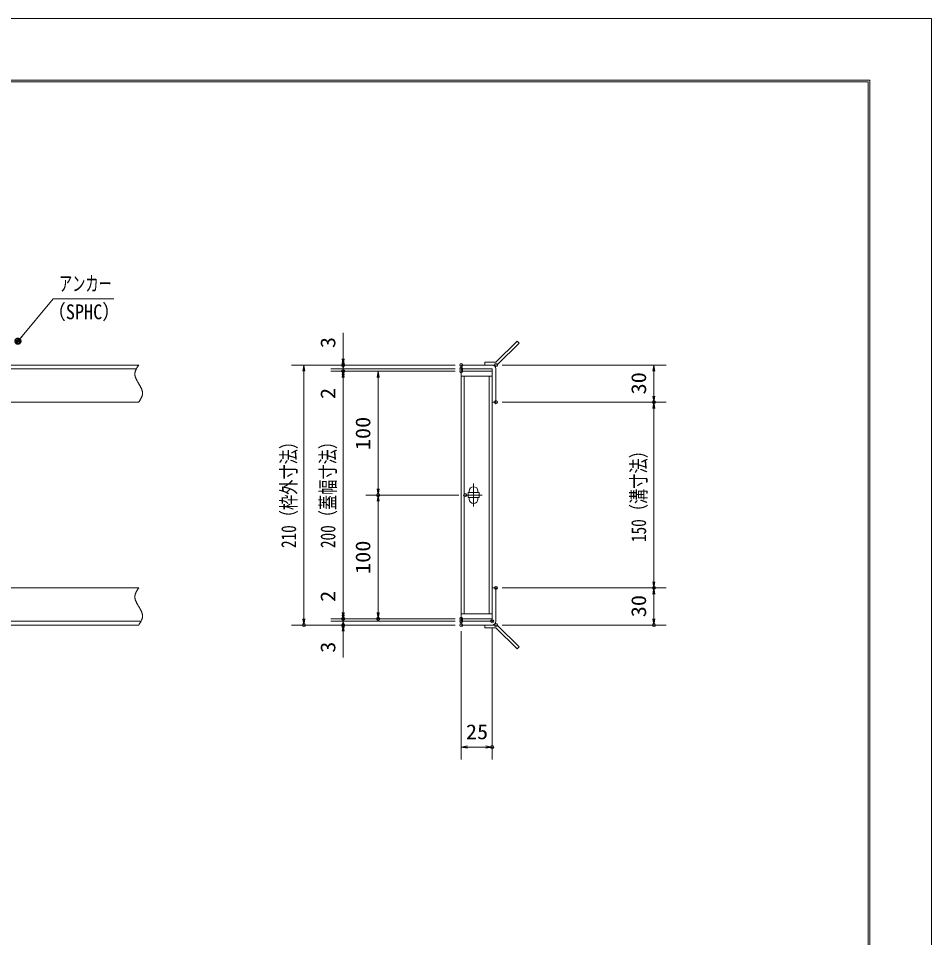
# Model space of a CAD drawing. Units: millimetres, scale not verified. Extents: x -1050 to 1050, y -742 to 742.
# Drawn here: x 312 to 1050, y 0 to 742 of the extents above; entities that cross this region are included whole.
import ezdxf
from ezdxf.enums import TextEntityAlignment as Align

# ---------------------------------------------------------------- set-up
doc = ezdxf.new("R2010")
doc.units = ezdxf.units.MM
doc.header["$LTSCALE"] = 5
doc.header["$PDMODE"] = 32
doc.header["$PDSIZE"] = 2.5
doc.linetypes.add('CHAIN1', pattern=[8, 5, -1, 1, -1])
doc.linetypes.add('DOUBLE_CHAIN1', pattern=[8.8, 5, -1, 0.6, -0.6, 0.6, -1])
for name, color, linetype, lineweight in [('0-0_7-図\u3000枠', 4, 'Continuous', 9), ('0-1_アンカー', 7, 'Continuous', 9), ('0-2_枠', 7, 'Continuous', 9), ('0-3_寸法注釈', 2, 'Continuous', 9), ('0-4_0', 2, 'Continuous', 9), ('0-5_DEFPOINTS', 134, 'Continuous', 9), ('0-6_蓋', 5, 'Continuous', 9), ('0-7_想像線', 134, 'DOUBLE_CHAIN1', 9), ('0-8_中心線', 6, 'CHAIN1', 9)]:
    doc.layers.add(name, color=color, linetype=linetype, lineweight=lineweight)
doc.styles.add('ＭＳ ゴシック', font='')
doc.styles.get('ＭＳ ゴシック').set_extended_font_data('MS Gothic')

# ---------------------------------------------------------------- blocks, each defined once
blk = doc.blocks.new('_OPEN')
at = {"layer": '0-4_0'}
blk.add_line((0, 0), (-5, 0), dxfattribs=at)
blk.add_lwpolyline([(-5, 0.833), (0, 0), (-5, -0.833)], dxfattribs=at)
blk = doc.blocks.new('A$C4F066A7F')
at = {"layer": '0-1_アンカー'}
for p, q in [((0, 96.52), (45.24, 96.52)), ((0, 85.02), (0, 96.52)), ((0, 85.02), (45.24, 85.02)), ((130.26, 0), (45.24, 85.02)), ((138.39, 8.13), (53.37, 93.15)), ((138.39, 8.13), (130.26, 0))]:
    blk.add_line(p, q, dxfattribs=at)
blk.add_arc((45.24, 85.02), 11.5, 45, 90, dxfattribs=at)
blk = doc.blocks.new('A$C6EB770D1')
at = {"layer": '0-1_アンカー'}
for p, q in [((130.257, 96.52), (45.237, 11.5)), ((138.388, 88.388), (53.368, 3.368)), ((138.388, 88.388), (130.257, 96.52)), ((0, 11.5), (45.237, 11.5)), ((0, 11.5), (0, 0)), ((0, 0), (45.237, 0))]:
    blk.add_line(p, q, dxfattribs=at)
blk.add_arc((45.237, 11.5), 11.5, 270, 315, dxfattribs=at)
blk = doc.blocks.new('_Dot')
at = {"layer": '0-4_0'}
for p, q in [((-2.5, 0), (-5, 0)), ((2.445, 0.5), (-2.445, 0.5)), ((1.997, 1.5), (-1.997, 1.5)), ((2.289, -0.995), (-2.289, -0.995)), ((1.499, -1.995), (-1.499, -1.995))]:
    blk.add_line(p, q, dxfattribs=at)
for points in [[(2.5, 0), (2.48, 0.313), (2.421, 0.622), (2.324, 0.92), (2.191, 1.204), (2.023, 1.469), (1.822, 1.711), (1.594, 1.926), (1.34, 2.111), (1.064, 2.262), (0.773, 2.378), (0.468, 2.456), (0.157, 2.495), (-0.157, 2.495), (-0.468, 2.456), (-0.773, 2.378), (-1.064, 2.262), (-1.34, 2.111), (-1.594, 1.926), (-1.822, 1.711), (-2.023, 1.469), (-2.191, 1.204), (-2.324, 0.92), (-2.421, 0.622), (-2.48, 0.313), (-2.5, 0), (0, 0)], [(-2.5, 0), (-2.48, -0.313), (-2.421, -0.622), (-2.324, -0.92), (-2.191, -1.204), (-2.023, -1.469), (-1.822, -1.711), (-1.594, -1.926), (-1.34, -2.111), (-1.064, -2.262), (-0.773, -2.378), (-0.468, -2.456), (-0.157, -2.495), (0.157, -2.495), (0.468, -2.456), (0.773, -2.378), (1.064, -2.262), (1.34, -2.111), (1.594, -1.926), (1.822, -1.711), (2.023, -1.469), (2.191, -1.204), (2.324, -0.92), (2.421, -0.622), (2.48, -0.313), (2.5, 0), (0, 0)]]:
    blk.add_lwpolyline(points, close=True, dxfattribs=at)

msp = doc.modelspace()

# ---------------------------------------------------------------- linework, layer by layer
at = {"layer": '0-0_7-図\u3000枠'}
for p in [(-973.75, 691.25), (998.75, -691.25)]:
    msp.add_line(p, (998.75, 691.25), dxfattribs=at)
msp.add_lwpolyline([(-975, 692.5), (1000, 692.5), (1000, -692.5)], dxfattribs=at)
at = {"layer": '0-2_枠'}
for p, q in [((-795.45, 462.475), (409.55, 462.475)), ((670.063, 462.475), (695.063, 462.475)), ((-792.45, 459.475), (407.714, 459.475)), ((695.063, 432.475), (695.063, 459.475)), ((698.063, 432.475), (698.063, 459.475)), ((204.55, 432.475), (409.55, 432.475)), ((695.063, 432.475), (698.063, 432.475)), ((204.55, 282.475), (409.55, 282.475)), ((695.063, 282.475), (695.063, 255.475)), ((695.063, 282.475), (698.063, 282.475)), ((698.063, 282.475), (698.063, 255.475)), ((-795.45, 252.475), (409.55, 252.475)), ((-792.45, 255.475), (411.386, 255.475)), ((695.063, 255.475), (670.063, 255.475)), ((670.063, 255.475), (670.063, 252.475)), ((670.063, 252.475), (695.063, 252.475))]:
    msp.add_line(p, q, dxfattribs=at)
msp.add_lwpolyline([(695.063, 459.475), (670.063, 459.475), (670.063, 462.475)], dxfattribs=at)
for centre, start, end in [((695.063, 459.475), 0, 90), ((695.063, 255.475), 270, 0)]:
    msp.add_arc(centre, 3, start, end, dxfattribs=at)
at = {"layer": '0-3_寸法注釈'}
for p, q in [((574.681, 467.475), (574.681, 488.588)), ((574.681, 464.475), (574.681, 469.475)), ((665.063, 462.475), (532.989, 462.475)), ((665.063, 462.475), (564.681, 462.475)), ((574.681, 459.475), (574.681, 462.475)), ((703.11, 462.475), (835.677, 462.475)), ((542.989, 457.475), (542.989, 257.475)), ((665.063, 459.475), (564.681, 459.475)), ((665.063, 459.475), (564.681, 459.475)), ((665.063, 457.475), (564.681, 457.475)), ((665.063, 457.475), (564.681, 457.475)), ((574.681, 459.475), (574.681, 457.475)), ((574.681, 454.475), (574.681, 449.475)), ((665.063, 457.475), (592.943, 457.475)), ((825.677, 457.475), (825.677, 437.475)), ((574.681, 452.475), (574.681, 262.475)), ((574.681, 452.475), (574.681, 431.362)), ((602.943, 452.475), (602.943, 362.475)), ((703.11, 432.475), (835.677, 432.475)), ((703.11, 432.475), (835.677, 432.475)), ((825.677, 427.475), (825.677, 287.475)), ((668.253, 357.475), (592.943, 357.475)), ((668.253, 357.475), (592.943, 357.475)), ((602.943, 352.475), (602.943, 262.475)), ((574.681, 262.475), (574.681, 283.588)), ((703.063, 282.475), (835.677, 282.475)), ((703.063, 282.475), (835.677, 282.475)), ((825.677, 277.475), (825.677, 257.475)), ((574.681, 260.475), (574.681, 265.475)), ((665.063, 252.475), (532.989, 252.475)), ((665.063, 257.475), (564.681, 257.475)), ((665.063, 257.475), (564.681, 257.475)), ((665.063, 255.475), (564.681, 255.475)), ((665.063, 255.475), (564.681, 255.475)), ((665.063, 252.475), (564.681, 252.475)), ((574.681, 255.475), (574.681, 257.475)), ((574.681, 255.475), (574.681, 252.475)), ((665.063, 257.475), (592.943, 257.475)), ((703.11, 252.475), (835.677, 252.475)), ((574.681, 250.475), (574.681, 245.475)), ((574.681, 247.475), (574.681, 226.362)), ((670.063, 247.475), (670.063, 143.953)), ((695.063, 250.475), (695.063, 143.953)), ((675.063, 153.953), (690.063, 153.953))]:
    msp.add_line(p, q, dxfattribs=at)
msp.add_lwpolyline([(389.478, 515.968), (340.425, 515.968), (312.702, 482.538)], dxfattribs=at)
at = {"layer": '0-5_DEFPOINTS'}
msp.add_lwpolyline([(-1050, -742.5), (-1050, 742.5), (1050, 742.5), (1050, -742.5)], close=True, dxfattribs=at)
for p in [(574.681, 462.475), (670.063, 462.475), (670.063, 459.475), (698.11, 462.475), (574.681, 457.475), (670.063, 457.475), (670.063, 457.475), (698.11, 432.475), (825.677, 432.475), (602.943, 357.475), (673.253, 357.475), (673.253, 357.475), (698.063, 282.475), (825.677, 282.475), (542.989, 252.475), (574.681, 257.475), (574.681, 252.475), (602.943, 257.475), (670.063, 257.475), (670.063, 255.475), (670.063, 255.475), (670.063, 252.475), (670.063, 252.475), (695.063, 255.475), (698.11, 252.475), (825.677, 252.475), (695.063, 153.953)]:
    msp.add_point(p, dxfattribs=at)
at = {"layer": '0-6_蓋'}
for p, q in [((670.063, 457.475), (670.063, 257.475)), ((670.063, 457.475), (695.063, 457.475)), ((695.063, 453.475), (670.063, 453.475)), ((672.563, 261.475), (672.563, 453.475)), ((692.563, 261.475), (692.563, 453.475)), ((695.063, 457.475), (695.063, 257.475)), ((684.563, 359.475), (675.563, 359.475)), ((675.563, 359.475), (675.563, 355.475)), ((676.563, 360.725), (676.563, 359.475)), ((683.563, 360.725), (683.563, 359.475)), ((684.563, 359.475), (684.563, 355.475)), ((684.563, 355.475), (675.563, 355.475)), ((676.563, 355.475), (676.563, 354.225)), ((683.563, 355.475), (683.563, 354.225)), ((670.063, 261.475), (695.063, 261.475)), ((695.063, 257.475), (670.063, 257.475))]:
    msp.add_line(p, q, dxfattribs=at)
for centre, start, end in [((680.063, 360.725), 0, 180), ((680.063, 354.225), 180, 0)]:
    msp.add_arc(centre, 3.5, start, end, dxfattribs=at)
at = {"layer": '0-6_蓋', "color": 7}
for p in [(670.063, 457.475), (670.063, 257.475)]:
    msp.add_point(p, dxfattribs=at)
at = {"layer": '0-7_想像線'}
for points in [[(409.55, 462.475), (409.359, 462.182), (409.169, 461.888), (408.98, 461.595), (408.792, 461.301), (408.608, 461.007), (408.427, 460.714), (408.249, 460.42), (408.076, 460.126), (407.909, 459.831), (407.747, 459.537), (407.592, 459.242), (407.443, 458.947), (407.303, 458.652), (407.171, 458.357), (407.048, 458.061), (406.935, 457.765), (406.832, 457.468), (406.741, 457.172), (406.661, 456.874), (406.593, 456.577), (406.538, 456.279), (406.497, 455.98), (406.47, 455.681), (406.458, 455.381), (406.46, 455.081), (406.476, 454.781), (406.505, 454.48), (406.547, 454.178), (406.601, 453.876), (406.666, 453.574), (406.743, 453.272), (406.829, 452.969), (406.926, 452.665), (407.032, 452.362), (407.147, 452.058), (407.27, 451.753), (407.401, 451.449), (407.538, 451.144), (407.683, 450.839)], [(407.683, 450.839), (407.833, 450.534), (407.989, 450.229), (408.15, 449.923), (408.316, 449.617), (408.485, 449.312), (408.657, 449.006), (408.833, 448.7), (409.01, 448.394), (409.189, 448.087), (409.369, 447.781), (409.55, 447.475)], [(411.417, 444.111), (411.267, 444.416), (411.111, 444.721), (410.95, 445.027), (410.784, 445.333), (410.615, 445.638), (410.443, 445.944), (410.267, 446.25), (410.09, 446.556), (409.911, 446.863), (409.731, 447.169), (409.55, 447.475)], [(409.55, 432.475), (409.741, 432.768), (409.931, 433.062), (410.12, 433.355), (410.308, 433.649), (410.492, 433.943), (410.673, 434.236), (410.851, 434.53), (411.024, 434.824), (411.191, 435.119), (411.353, 435.413), (411.508, 435.708), (411.657, 436.003), (411.797, 436.298), (411.929, 436.593), (412.052, 436.889), (412.165, 437.185), (412.268, 437.481), (412.359, 437.778), (412.439, 438.076), (412.507, 438.373), (412.562, 438.671), (412.603, 438.97), (412.63, 439.269), (412.642, 439.569), (412.64, 439.869), (412.624, 440.169), (412.595, 440.47), (412.553, 440.772), (412.499, 441.074), (412.434, 441.376), (412.357, 441.678), (412.271, 441.981), (412.174, 442.285), (412.068, 442.588), (411.953, 442.892), (411.83, 443.197), (411.699, 443.501), (411.562, 443.806), (411.417, 444.111)], [(409.55, 282.475), (409.359, 282.182), (409.169, 281.888), (408.98, 281.595), (408.792, 281.301), (408.608, 281.007), (408.427, 280.714), (408.249, 280.42), (408.076, 280.126), (407.909, 279.831), (407.747, 279.537), (407.592, 279.242), (407.443, 278.947), (407.303, 278.652), (407.171, 278.357), (407.048, 278.061), (406.935, 277.765), (406.832, 277.468), (406.741, 277.172), (406.661, 276.874), (406.593, 276.577), (406.538, 276.279), (406.497, 275.98), (406.47, 275.681), (406.458, 275.381), (406.46, 275.081), (406.476, 274.781), (406.505, 274.48), (406.547, 274.178), (406.601, 273.876), (406.666, 273.574), (406.743, 273.272), (406.829, 272.969), (406.926, 272.665), (407.032, 272.362), (407.147, 272.058), (407.27, 271.753), (407.401, 271.449), (407.538, 271.144), (407.683, 270.839)], [(407.683, 270.839), (407.833, 270.534), (407.989, 270.229), (408.15, 269.923), (408.316, 269.617), (408.485, 269.312), (408.657, 269.006), (408.833, 268.7), (409.01, 268.394), (409.189, 268.087), (409.369, 267.781), (409.55, 267.475)], [(411.417, 264.111), (411.267, 264.416), (411.111, 264.721), (410.95, 265.027), (410.784, 265.333), (410.615, 265.638), (410.443, 265.944), (410.267, 266.25), (410.09, 266.556), (409.911, 266.863), (409.731, 267.169), (409.55, 267.475)], [(409.55, 252.475), (409.741, 252.768), (409.931, 253.062), (410.12, 253.355), (410.308, 253.649), (410.492, 253.943), (410.673, 254.236), (410.851, 254.53), (411.024, 254.824), (411.191, 255.119), (411.353, 255.413), (411.508, 255.708), (411.657, 256.003), (411.797, 256.298), (411.929, 256.593), (412.052, 256.889), (412.165, 257.185), (412.268, 257.481), (412.359, 257.778), (412.439, 258.076), (412.507, 258.373), (412.562, 258.671), (412.603, 258.97), (412.63, 259.269), (412.642, 259.569), (412.64, 259.869), (412.624, 260.169), (412.595, 260.47), (412.553, 260.772), (412.499, 261.074), (412.434, 261.376), (412.357, 261.678), (412.271, 261.981), (412.174, 262.285), (412.068, 262.588), (411.953, 262.892), (411.83, 263.197), (411.699, 263.501), (411.562, 263.806), (411.417, 264.111)]]:
    msp.add_lwpolyline(points, dxfattribs=at)
at = {"layer": '0-8_中心線'}
for p, q in [((680.063, 366.775), (680.063, 348.175)), ((686.872, 357.475), (673.253, 357.475))]:
    msp.add_line(p, q, dxfattribs=at)

# ---------------------------------------------------------------- block references
at = {"layer": '0-1_アンカー', "xscale": 0.2, "yscale": 0.2}
for name, p in [('A$C6EB770D1', (689.063, 462.475)), ('A$C4F066A7F', (689.063, 233.171))]:
    msp.add_blockref(name, p, dxfattribs=at)
at = {"layer": '0-3_寸法注釈'}
for name, p, rotation in [('_Dot', (312.05, 481.779), 229.33113), ('_OPEN', (542.989, 462.475), 90), ('_OPEN', (574.681, 462.475), 270), ('_OPEN', (574.681, 459.475), 270), ('_OPEN', (825.677, 462.475), 90), ('_OPEN', (574.681, 459.475), 90), ('_OPEN', (574.681, 457.475), 90), ('_OPEN', (574.681, 457.475), 90), ('_OPEN', (602.943, 457.475), 90), ('_OPEN', (825.677, 432.475), 270), ('_OPEN', (825.677, 432.475), 90), ('_OPEN', (602.943, 357.475), 270), ('_OPEN', (602.943, 357.475), 90), ('_OPEN', (825.677, 282.475), 270), ('_OPEN', (825.677, 282.475), 90), ('_OPEN', (574.681, 257.475), 270), ('_OPEN', (574.681, 257.475), 270), ('_OPEN', (574.681, 255.475), 270), ('_OPEN', (602.943, 257.475), 270), ('_OPEN', (542.989, 252.475), 270), ('_OPEN', (574.681, 255.475), 90), ('_OPEN', (574.681, 252.475), 90), ('_OPEN', (825.677, 252.475), 270), ('_OPEN', (670.063, 153.953), 180)]:
    msp.add_blockref(name, p, dxfattribs=dict(at, rotation=rotation))
msp.add_blockref('_OPEN', (695.063, 153.953), dxfattribs=at)

# ---------------------------------------------------------------- texts
at = {"layer": '0-3_寸法注釈', "color": 7, "style": 'ＭＳ ゴシック'}
for s, width, p in [('アンカー', 0.65, (345.202, 518.655)), ('（SPHC）', 0.9, (335.929, 495.865)), ('25', 1.1, (673.829, 156.64))]:
    msp.add_text(s, height=12.02, dxfattribs=dict(at, width=width)).set_placement(p, align=Align.BOTTOM_LEFT)
for s, height, width, p in [('3', 12.02, 1.1, (571.994, 476.165)), ('30', 12.02, 1.1, (822.99, 438.742)), ('2', 12.02, 1.1, (571.994, 435.052)), ('100', 12.02, 1.1, (600.256, 393.72)), ('210（枠外寸法）', 12.02, 0.75, (540.302, 314.682)), ('200（蓋幅寸法）', 12.02, 0.75, (571.994, 314.682)), ('150（溝寸法）', 12.03, 0.75, (822.99, 319.529)), ('100', 12.02, 1.1, (600.256, 293.72)), ('2', 12.02, 1.1, (571.994, 271.165)), ('30', 12.02, 1.1, (822.99, 258.742)), ('3', 12.02, 1.1, (571.994, 230.052))]:
    msp.add_text(s, height=height, rotation=90, dxfattribs=dict(at, width=width)).set_placement(p, align=Align.BOTTOM_LEFT)

doc.saveas('drawing.dxf')
